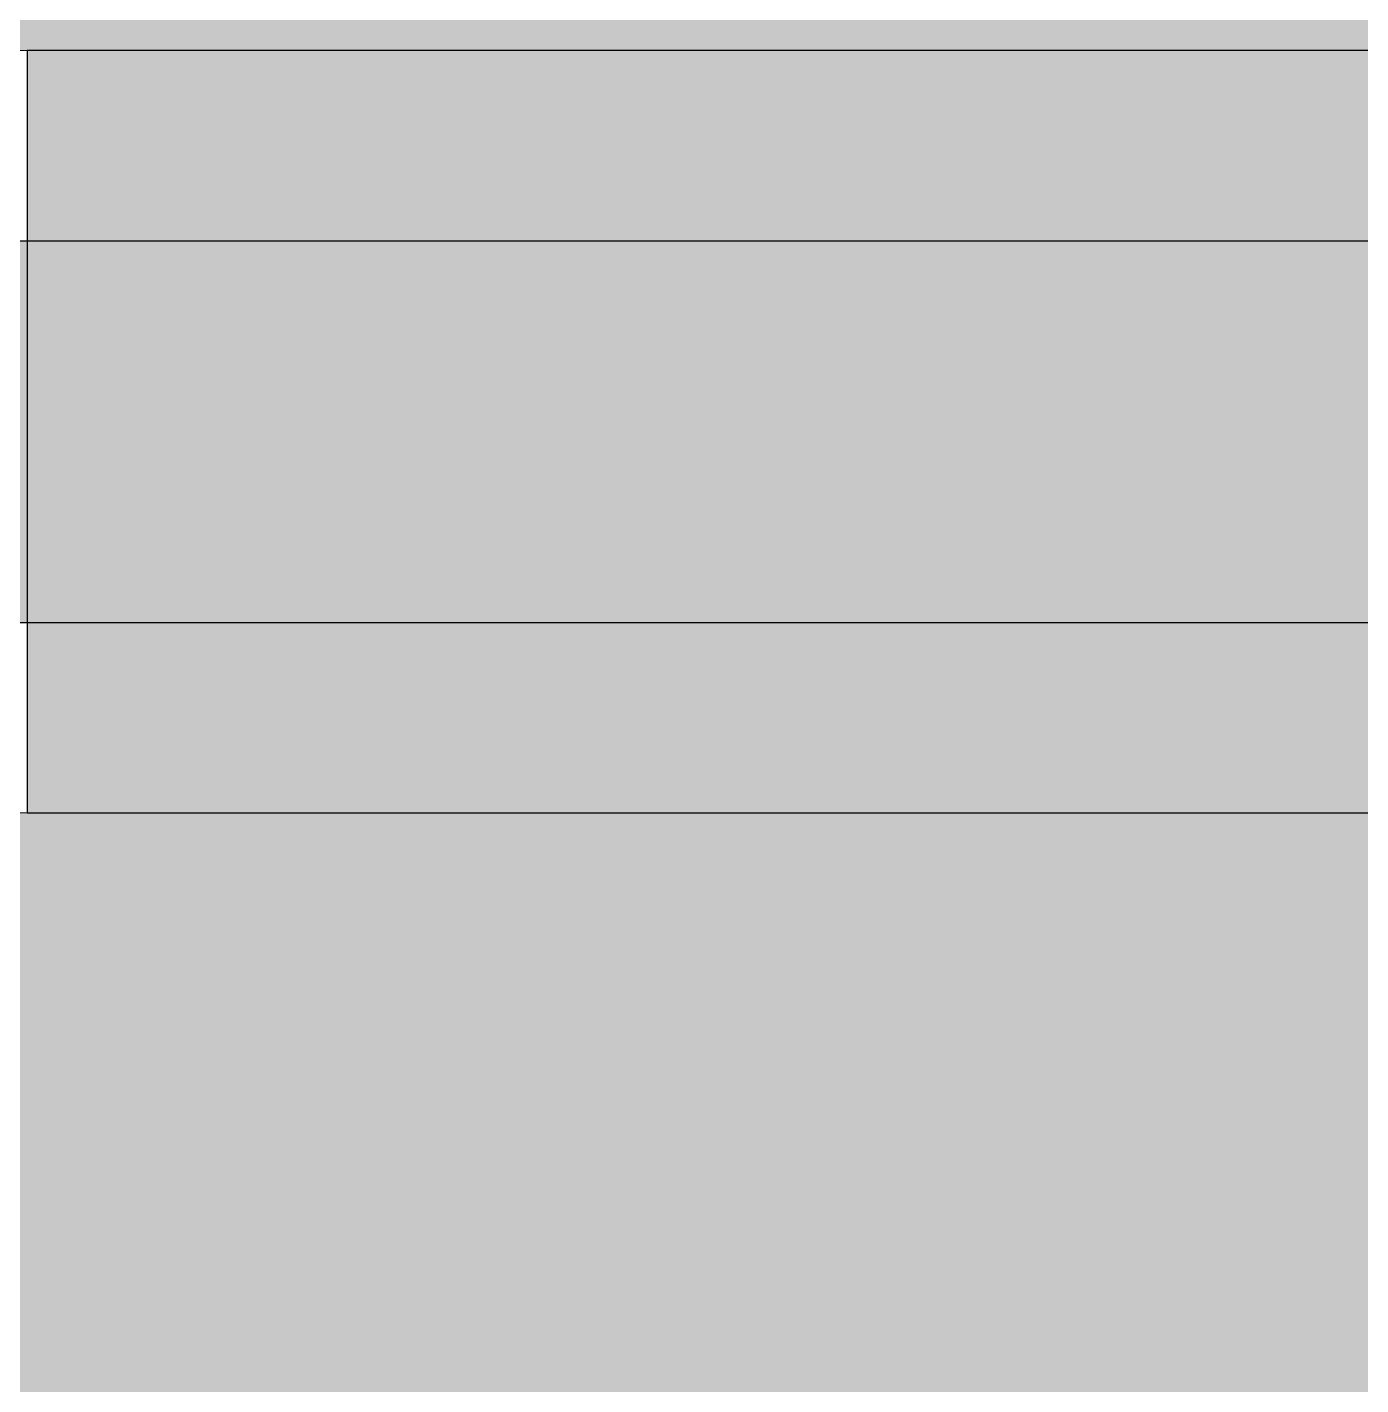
# Model space of a CAD drawing. Header units: inches. Extents: x -10205 to 13964, y -460 to 30702.
# Drawn here: x -2683.511 to -2680.011, y 12085.089 to 12088.651 of the extents above; entities that cross this region are included whole.
import ezdxf

# ---------------------------------------------------------------- set-up
doc = ezdxf.new("R2010")
doc.units = ezdxf.units.IN
doc.header["$MEASUREMENT"] = 0
doc.linetypes.add('IMPORT-HIDDEN', pattern=[0.375, 0.25, -0.125])
for name, color, linetype, lineweight in [('00base_6150001_dwg', 147, 'Continuous', 13), ('A-GENM', 5, 'Continuous', 9), ('A-GENM-10', 5, 'Continuous', 25), ('A-WALL-7', 113, 'Continuous', 5), ('P_SETBACK_BUILD 1ST', 147, 'IMPORT-HIDDEN', 13), ('PROP BALC 1ST FLOOR', 147, 'Continuous', 13), ('PROP BUILD 1ST FLOOR-1', 147, 'Continuous', 13)]:
    doc.layers.add(name, color=color, linetype=linetype, lineweight=lineweight)

# ---------------------------------------------------------------- blocks, each defined once
blk = doc.blocks.new('_THE_ WINDOW _ DOOR - Door - 1st Floor-1770337-SITE PLAN - CAD FILE')
at = {"layer": 'A-GENM'}
h = blk.add_hatch(color=256, dxfattribs=at)
h.paths.add_polyline_path([(5.1928, 0.8125), (17.0125, 0.8125), (17.0125, 2.3125), (-17.0125, 2.3125), (-17.0125, 0.8125)], flags=0)
h.paths.add_polyline_path([(17.0125, 4.3125), (17.0125, 4.8125), (-17.0125, 4.8125), (-17.0125, 4.3125), (12.0125, 4.3125)], flags=0)
h = blk.add_hatch(color=256, dxfattribs=at)
h.paths.add_polyline_path([(12.0125, 2.3125), (17.0125, 2.3125), (17.0125, 2.8125), (12.0125, 2.8125)], flags=0)
h.paths.add_polyline_path([(-12.0125, 2.3125), (-12.0125, 2.8125), (-17.0125, 2.8125), (-17.0125, 2.3125)], flags=0)
h.paths.add_polyline_path([(-13.2625, 3.8125), (-12.0125, 3.8125), (-12.0125, 4.3125), (-17.0125, 4.3125), (-17.0125, 3.8125)], flags=0)
h.paths.add_polyline_path([(12.0125, 3.8125), (17.0125, 3.8125), (17.0125, 4.3125), (12.0125, 4.3125)], flags=0)
blk.add_hatch(color=256, dxfattribs=at).paths.add_polyline_path([(12.0125, 2.8125), (17.0125, 2.8125), (17.0125, 3.8125), (-17.0125, 3.8125), (-17.0125, 2.8125), (5.1928, 2.8125)], flags=0)
for p, q in [((-12.0125, 4.3125), (12.0125, 4.3125)), ((12.0125, 2.3125), (-12.0125, 2.3125))]:
    blk.add_line(p, q, dxfattribs=at)
at = {"layer": 'A-GENM-10'}
for p, q in [((17.0125, 4.3125), (12.0125, 4.3125)), ((12.0125, 4.3125), (12.0125, 2.3125)), ((17.0125, 3.8125), (-17.0125, 3.8125)), ((-17.0125, 2.8125), (17.0125, 2.8125)), ((12.0125, 2.3125), (17.0125, 2.3125))]:
    blk.add_line(p, q, dxfattribs=at)
blk = doc.blocks.new('00base_6150001_dwg-1748108-SITE PLAN - CAD FILE')
at = {"layer": 'P_SETBACK_BUILD 1ST', "flags": 128}
blk.add_lwpolyline([(4040678.5559, 3369597.577), (4038458.258, 3369558.3544), (4038604.1906, 3366425.7025), (4040730.2514, 3366487.8814)], close=True, dxfattribs=at)
at = {"layer": 'PROP BALC 1ST FLOOR', "flags": 128}
blk.add_lwpolyline([(4040707.3995, 3367862.5167), (4040704.8998, 3367862.4752), (4040705.4966, 3367826.5801), (4040839.7905, 3367828.8126), (4040836.5991, 3368020.7861), (4040764.0592, 3368019.5802), (4040758.953, 3368326.7378), (4040803.4344, 3368327.4772), (4040801.5929, 3368404.2572), (4040757.6765, 3368403.5272), (4040753.3077, 3368710.697), (4040825.1103, 3368711.8906), (4040821.9189, 3368903.8641), (4040750.1163, 3368902.6704), (4040739.0959, 3369521.2227), (4040685.7158, 3369520.3353), (4040679.8416, 3369520.2377)], close=True, dxfattribs=at)
at = {"layer": 'PROP BUILD 1ST FLOOR-1', "flags": 128}
blk.add_lwpolyline([(4039896.2116, 3367849.0316), (4040707.3995, 3367862.5167), (4040678.5958, 3369595.1773), (4039121.461, 3369569.2916), (4038929.4875, 3369566.1002), (4038600.383, 3369560.6292), (4038629.1052, 3367832.8679), (4039440.3931, 3367846.3547), (4039418.7318, 3369149.3747), (4039874.4688, 3369156.9509)], close=True, dxfattribs=at)

msp = doc.modelspace()

# ---------------------------------------------------------------- hatches: boundary and pattern name
at = {"layer": 'A-WALL-7'}
msp.add_hatch(color=256, dxfattribs=at).paths.add_polyline_path([(-2676.5112, 12079.9644), (-2676.5112, 12085.0894), (-2714.5362, 12085.0894), (-2714.5362, 12079.9644), (-2690.3309, 12079.9644)], flags=0)

# ---------------------------------------------------------------- block references
at = {"layer": '00base_6150001_dwg', "rotation": 89.04760487178136}
msp.add_blockref('00base_6150001_dwg-1748108-SITE PLAN - CAD FILE', (3298136.1388, -4084040.0722), dxfattribs=at)
at = {"layer": 'A-GENM'}
msp.add_blockref('_THE_ WINDOW _ DOOR - Door - 1st Floor-1770337-SITE PLAN - CAD FILE', (-2695.5237, 12084.2769), dxfattribs=at)

doc.saveas('drawing.dxf')
